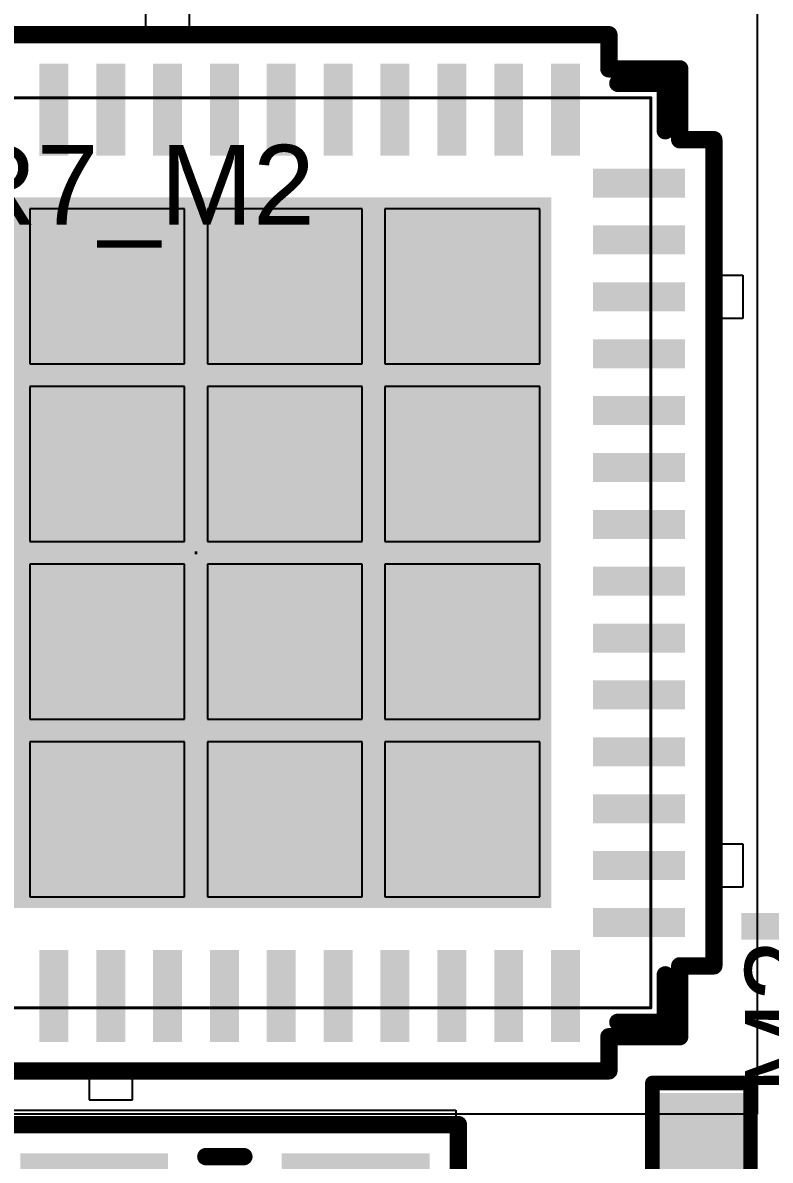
# Model space of a CAD drawing. Header units: inches. Extents: x -1.3 to 11.9, y -6.8 to 4.2.
# Drawn here: x 1.6 to 1.8588, y 0.8698 to 1.2635 of the extents above; entities that cross this region are included whole.
import ezdxf

# ---------------------------------------------------------------- set-up
doc = ezdxf.new("R2010")
doc.units = ezdxf.units.IN
doc.header["$MEASUREMENT"] = 0
for name, color, linetype in [('AB', 56, 'Continuous'), ('ASSY_DWG_INFO', 56, 'Continuous'), ('Bottom Overlay', 54, 'Continuous'), ('Mechanical 13', 56, 'Continuous'), ('POT_INFO', 56, 'Continuous'), ('TOP', 1, 'Continuous'), ('Top Overlay', 2, 'Continuous'), ('Top Paste', 8, 'Continuous'), ('Top Solder', 216, 'Continuous')]:
    doc.layers.add(name, color=color, linetype=linetype)
doc.styles.add('Arial', font='', dxfattribs={"height": 0.2})
doc.styles.get('Arial').set_extended_font_data('Arial')

# ---------------------------------------------------------------- blocks, each defined once
blk = doc.blocks.new('SMD4_ECX_32_3_2_2_5_ECS_50')
at = {"layer": 'TOP'}
for points in [[(-0.05709, 0.07087), (-0.01378, 0.07087), (-0.01378, 0.01969), (-0.05709, 0.01969)], [(0.05709, 0.01969), (0.01378, 0.01969), (0.01378, 0.07087), (0.05709, 0.07087)], [(-0.05709, -0.01969), (-0.01378, -0.01969), (-0.01378, -0.07087), (-0.05709, -0.07087)], [(0.05709, -0.07087), (0.01378, -0.07087), (0.01378, -0.01969), (0.05709, -0.01969)]]:
    blk.add_hatch(color=1, dxfattribs=at).paths.add_polyline_path(points)
at = {"layer": 'Top Solder'}
for points in [[(-0.05709, 0.07087), (-0.01378, 0.07087), (-0.01378, 0.01969), (-0.05709, 0.01969)], [(0.05709, 0.01969), (0.01378, 0.01969), (0.01378, 0.07087), (0.05709, 0.07087)], [(-0.05709, -0.01969), (-0.01378, -0.01969), (-0.01378, -0.07087), (-0.05709, -0.07087)], [(0.05709, -0.07087), (0.01378, -0.07087), (0.01378, -0.01969), (0.05709, -0.01969)]]:
    blk.add_hatch(color=216, dxfattribs=at).paths.add_polyline_path(points)
at = {"layer": 'AB'}
for p, q in [((-0.07209, -0.08), (-0.07209, 0.08)), ((-0.07209, 0.08), (0.07209, 0.08)), ((0.07209, 0.08), (0.07209, -0.08)), ((0.07209, -0.08), (-0.07209, -0.08))]:
    blk.add_line(p, q, dxfattribs=at)
at = {"layer": 'Mechanical 13'}
for points, format in [([(-0.051, 0.065, 0.001, 0.001, 0), (-0.051, -0.065, 0.001, 0.001, 0)], "xyseb"), ([(-0.051, 0.065, 0.001, 0.001, 0), (0.051, 0.065, 0.001, 0.001, 0)], "xyseb"), ([(0.012, 0.065, -1), (-0.012, 0.065)], "xyb"), ([(0.051, 0.065, 0.001, 0.001, 0), (0.051, -0.065, 0.001, 0.001, 0)], "xyseb"), ([(-0.051, -0.065, 0.001, 0.001, 0), (0.051, -0.065, 0.001, 0.001, 0)], "xyseb")]:
    blk.add_lwpolyline(points, format=format, dxfattribs=at)
for points, format in [([(-0.05125, 0.065, 0.0005, 0.0005, 1), (-0.05075, 0.065, 0.0005, 0.0005, 1)], "xyseb"), ([(-0.05125, 0.065, 0.0005, 0.0005, 1), (-0.05075, 0.065, 0.0005, 0.0005, 1)], "xyseb"), ([(-0.012, 0.065, 1), (-0.012, 0.065, 1)], "xyb"), ([(0.012, 0.065, 1), (0.012, 0.065, 1)], "xyb"), ([(0.05075, 0.065, 0.0005, 0.0005, 1), (0.05125, 0.065, 0.0005, 0.0005, 1)], "xyseb"), ([(0.05075, 0.065, 0.0005, 0.0005, 1), (0.05125, 0.065, 0.0005, 0.0005, 1)], "xyseb"), ([(-0.01078, 0.04528, 1), (-0.01678, 0.04528, 1)], "xyb"), ([(-0.01678, 0.04528, 1), (-0.01678, 0.04528, 1)], "xyb"), ([(-0.01078, 0.04528, 1), (-0.01078, 0.04528, 1)], "xyb"), ([(-0.05125, -0.065, 0.0005, 0.0005, 1), (-0.05075, -0.065, 0.0005, 0.0005, 1)], "xyseb"), ([(-0.05125, -0.065, 0.0005, 0.0005, 1), (-0.05075, -0.065, 0.0005, 0.0005, 1)], "xyseb"), ([(0.05075, -0.065, 0.0005, 0.0005, 1), (0.05125, -0.065, 0.0005, 0.0005, 1)], "xyseb"), ([(0.05075, -0.065, 0.0005, 0.0005, 1), (0.05125, -0.065, 0.0005, 0.0005, 1)], "xyseb")]:
    blk.add_lwpolyline(points, format=format, close=True, dxfattribs=at)
at = {"layer": 'POT_INFO'}
for p, q in [((-0.061, 0.08087), (-0.061, 0.09087)), ((-0.061, 0.09087), (0.061, 0.09087)), ((0.061, 0.09087), (0.061, 0.08087)), ((-0.06709, -0.08087), (-0.06709, 0.08087)), ((-0.06709, 0.08087), (-0.061, 0.08087)), ((0.061, 0.08087), (0.06709, 0.08087)), ((0.06709, 0.08087), (0.06709, -0.08087)), ((-0.061, -0.08087), (-0.06709, -0.08087)), ((-0.061, -0.08087), (-0.061, -0.08087)), ((0.061, -0.08087), (-0.061, -0.08087)), ((0.06709, -0.08087), (0.061, -0.08087)), ((0.061, -0.08087), (0.061, -0.08087))]:
    blk.add_line(p, q, dxfattribs=at)
for points in [[(-0.061, 0.09087, 0.006, 0.006, 0), (0.061, 0.09087, 0.006, 0.006, 0)], [(-0.061, 0.09087, 0.006, 0.006, 0), (-0.061, 0.08087, 0.006, 0.006, 0)], [(0.061, 0.09087, 0.006, 0.006, 0), (0.061, 0.08087, 0.006, 0.006, 0)], [(-0.06709, 0.08087, 0.006, 0.006, 0), (-0.061, 0.08087, 0.006, 0.006, 0)], [(-0.06709, 0.08087, 0.006, 0.006, 0), (-0.06709, -0.08087, 0.006, 0.006, 0)], [(0.061, 0.08087, 0.006, 0.006, 0), (0.06709, 0.08087, 0.006, 0.006, 0)], [(0.06709, 0.08087, 0.006, 0.006, 0), (0.06709, -0.08087, 0.006, 0.006, 0)], [(-0.06709, -0.08087, 0.006, 0.006, 0), (-0.061, -0.08087, 0.006, 0.006, 0)], [(-0.061, -0.08087, 0.006, 0.006, 0), (0.061, -0.08087, 0.006, 0.006, 0)], [(0.061, -0.08087, 0.006, 0.006, 0), (0.06709, -0.08087, 0.006, 0.006, 0)]]:
    blk.add_lwpolyline(points, format="xyseb", dxfattribs=at)
for points in [[(-0.0625, 0.09087, 0.003, 0.003, 1), (-0.0595, 0.09087, 0.003, 0.003, 1)], [(-0.0625, 0.09087, 0.003, 0.003, 1), (-0.0595, 0.09087, 0.003, 0.003, 1)], [(0.0595, 0.09087, 0.003, 0.003, 1), (0.0625, 0.09087, 0.003, 0.003, 1)], [(0.0595, 0.09087, 0.003, 0.003, 1), (0.0625, 0.09087, 0.003, 0.003, 1)], [(-0.06859, 0.08087, 0.003, 0.003, 1), (-0.06559, 0.08087, 0.003, 0.003, 1)], [(-0.06859, 0.08087, 0.003, 0.003, 1), (-0.06559, 0.08087, 0.003, 0.003, 1)], [(-0.0625, 0.08087, 0.003, 0.003, 1), (-0.0595, 0.08087, 0.003, 0.003, 1)], [(-0.0625, 0.08087, 0.003, 0.003, 1), (-0.0595, 0.08087, 0.003, 0.003, 1)], [(0.0595, 0.08087, 0.003, 0.003, 1), (0.0625, 0.08087, 0.003, 0.003, 1)], [(0.0595, 0.08087, 0.003, 0.003, 1), (0.0625, 0.08087, 0.003, 0.003, 1)], [(0.06559, 0.08087, 0.003, 0.003, 1), (0.06859, 0.08087, 0.003, 0.003, 1)], [(0.06559, 0.08087, 0.003, 0.003, 1), (0.06859, 0.08087, 0.003, 0.003, 1)], [(-0.06859, -0.08087, 0.003, 0.003, 1), (-0.06559, -0.08087, 0.003, 0.003, 1)], [(-0.06859, -0.08087, 0.003, 0.003, 1), (-0.06559, -0.08087, 0.003, 0.003, 1)], [(-0.0625, -0.08087, 0.003, 0.003, 1), (-0.0595, -0.08087, 0.003, 0.003, 1)], [(-0.0625, -0.08087, 0.003, 0.003, 1), (-0.0595, -0.08087, 0.003, 0.003, 1)], [(0.0595, -0.08087, 0.003, 0.003, 1), (0.0625, -0.08087, 0.003, 0.003, 1)], [(0.0595, -0.08087, 0.003, 0.003, 1), (0.0625, -0.08087, 0.003, 0.003, 1)], [(0.06559, -0.08087, 0.003, 0.003, 1), (0.06859, -0.08087, 0.003, 0.003, 1)], [(0.06559, -0.08087, 0.003, 0.003, 1), (0.06859, -0.08087, 0.003, 0.003, 1)]]:
    blk.add_lwpolyline(points, format="xyseb", close=True, dxfattribs=at)
at = {"layer": 'Top Overlay'}
for points in [[(-0.12302, 0.04528, 0.006, 0.006, 1), (-0.13302, 0.04528, 0.006, 0.006, 1)], [(-0.13452, 0.04528, 0.003, 0.003, 1), (-0.13152, 0.04528, 0.003, 0.003, 1)], [(-0.12452, 0.04528, 0.003, 0.003, 1), (-0.12152, 0.04528, 0.003, 0.003, 1)], [(-0.0575, 0.00659, 0.003, 0.003, 1), (-0.0545, 0.00659, 0.003, 0.003, 1)], [(0.0545, 0.00659, 0.003, 0.003, 1), (0.0575, 0.00659, 0.003, 0.003, 1)], [(-0.0575, -0.00659, 0.003, 0.003, 1), (-0.0545, -0.00659, 0.003, 0.003, 1)], [(0.0545, -0.00659, 0.003, 0.003, 1), (0.0575, -0.00659, 0.003, 0.003, 1)]]:
    blk.add_lwpolyline(points, format="xyseb", close=True, dxfattribs=at)
for points in [[(-0.056, 0.00659, 0.006, 0.006, 0), (-0.056, -0.00659, 0.006, 0.006, 0)], [(0.056, 0.00659, 0.006, 0.006, 0), (0.056, -0.00659, 0.006, 0.006, 0)]]:
    blk.add_lwpolyline(points, format="xyseb", dxfattribs=at)
at = {"layer": 'Top Paste'}
for p, q in [((-0.03543, 0.04921), (-0.03543, 0.04921)), ((-0.03543, 0.04921), (-0.03543, 0.04134)), ((-0.03543, 0.04134), (-0.03543, 0.04921)), ((0.03543, 0.04134), (0.03543, 0.04921)), ((0.03543, 0.04921), (0.03543, 0.04921)), ((0.03543, 0.04921), (0.03543, 0.04134)), ((-0.03543, 0.04134), (-0.03543, 0.04134)), ((0.03543, 0.04134), (0.03543, 0.04134)), ((-0.03543, -0.04134), (-0.03543, -0.04134)), ((-0.03543, -0.04134), (-0.03543, -0.04921)), ((-0.03543, -0.04921), (-0.03543, -0.04134)), ((0.03543, -0.04921), (0.03543, -0.04134)), ((0.03543, -0.04134), (0.03543, -0.04134)), ((0.03543, -0.04134), (0.03543, -0.04921)), ((-0.03543, -0.04921), (-0.03543, -0.04921)), ((0.03543, -0.04921), (0.03543, -0.04921))]:
    blk.add_line(p, q, dxfattribs=at)
blk = doc.blocks.new('CP_56_1_ADI_344')
at = {"layer": 'TOP'}
for points in [[(-0.0442, 0.1375), (-0.05423, 0.1375), (-0.05423, 0.16931), (-0.0442, 0.16931)], [(-0.02451, 0.1375), (-0.03454, 0.1375), (-0.03454, 0.16931), (-0.02451, 0.16931)], [(-0.00483, 0.1375), (-0.01486, 0.1375), (-0.01486, 0.16931), (-0.00483, 0.16931)], [(0.01486, 0.1375), (0.00483, 0.1375), (0.00483, 0.16931), (0.01486, 0.16931)], [(0.03454, 0.1375), (0.02451, 0.1375), (0.02451, 0.16931), (0.03454, 0.16931)], [(0.05423, 0.1375), (0.0442, 0.1375), (0.0442, 0.16931), (0.05423, 0.16931)], [(0.07391, 0.1375), (0.06388, 0.1375), (0.06388, 0.16931), (0.07391, 0.16931)], [(0.0936, 0.1375), (0.08357, 0.1375), (0.08357, 0.16931), (0.0936, 0.16931)], [(0.11328, 0.1375), (0.10325, 0.1375), (0.10325, 0.16931), (0.11328, 0.16931)], [(0.13297, 0.1375), (0.12294, 0.1375), (0.12294, 0.16931), (0.13297, 0.16931)], [(0.16931, 0.13297), (0.16931, 0.12294), (0.1375, 0.12294), (0.1375, 0.13297)], [(-0.123, 0.123), (0.123, 0.123), (0.123, -0.123), (-0.123, -0.123)], [(0.16931, 0.11328), (0.16931, 0.10325), (0.1375, 0.10325), (0.1375, 0.11328)], [(0.16931, 0.0936), (0.16931, 0.08357), (0.1375, 0.08357), (0.1375, 0.0936)], [(0.16931, 0.07391), (0.16931, 0.06388), (0.1375, 0.06388), (0.1375, 0.07391)], [(0.16931, 0.05423), (0.16931, 0.0442), (0.1375, 0.0442), (0.1375, 0.05423)], [(0.16931, 0.03454), (0.16931, 0.02451), (0.1375, 0.02451), (0.1375, 0.03454)], [(0.16931, 0.01486), (0.16931, 0.00483), (0.1375, 0.00483), (0.1375, 0.01486)], [(0.16931, -0.00483), (0.16931, -0.01486), (0.1375, -0.01486), (0.1375, -0.00483)], [(0.16931, -0.02451), (0.16931, -0.03454), (0.1375, -0.03454), (0.1375, -0.02451)], [(0.16931, -0.0442), (0.16931, -0.05423), (0.1375, -0.05423), (0.1375, -0.0442)], [(0.16931, -0.06388), (0.16931, -0.07391), (0.1375, -0.07391), (0.1375, -0.06388)], [(0.16931, -0.08357), (0.16931, -0.0936), (0.1375, -0.0936), (0.1375, -0.08357)], [(0.16931, -0.10325), (0.16931, -0.11328), (0.1375, -0.11328), (0.1375, -0.10325)], [(0.16931, -0.12294), (0.16931, -0.13297), (0.1375, -0.13297), (0.1375, -0.12294)], [(-0.0442, -0.16931), (-0.05423, -0.16931), (-0.05423, -0.1375), (-0.0442, -0.1375)], [(-0.02451, -0.16931), (-0.03454, -0.16931), (-0.03454, -0.1375), (-0.02451, -0.1375)], [(-0.00483, -0.16931), (-0.01486, -0.16931), (-0.01486, -0.1375), (-0.00483, -0.1375)], [(0.01486, -0.16931), (0.00483, -0.16931), (0.00483, -0.1375), (0.01486, -0.1375)], [(0.03454, -0.16931), (0.02451, -0.16931), (0.02451, -0.1375), (0.03454, -0.1375)], [(0.05423, -0.16931), (0.0442, -0.16931), (0.0442, -0.1375), (0.05423, -0.1375)], [(0.07391, -0.16931), (0.06388, -0.16931), (0.06388, -0.1375), (0.07391, -0.1375)], [(0.0936, -0.16931), (0.08357, -0.16931), (0.08357, -0.1375), (0.0936, -0.1375)], [(0.11328, -0.16931), (0.10325, -0.16931), (0.10325, -0.1375), (0.11328, -0.1375)], [(0.13297, -0.16931), (0.12294, -0.16931), (0.12294, -0.1375), (0.13297, -0.1375)]]:
    blk.add_hatch(color=1, dxfattribs=at).paths.add_polyline_path(points)
at = {"layer": 'Top Paste'}
for points in [[(-0.0442, 0.1375), (-0.05423, 0.1375), (-0.05423, 0.16931), (-0.0442, 0.16931)], [(-0.02451, 0.1375), (-0.03454, 0.1375), (-0.03454, 0.16931), (-0.02451, 0.16931)], [(-0.00483, 0.1375), (-0.01486, 0.1375), (-0.01486, 0.16931), (-0.00483, 0.16931)], [(0.01486, 0.1375), (0.00483, 0.1375), (0.00483, 0.16931), (0.01486, 0.16931)], [(0.03454, 0.1375), (0.02451, 0.1375), (0.02451, 0.16931), (0.03454, 0.16931)], [(0.05423, 0.1375), (0.0442, 0.1375), (0.0442, 0.16931), (0.05423, 0.16931)], [(0.07391, 0.1375), (0.06388, 0.1375), (0.06388, 0.16931), (0.07391, 0.16931)], [(0.0936, 0.1375), (0.08357, 0.1375), (0.08357, 0.16931), (0.0936, 0.16931)], [(0.11328, 0.1375), (0.10325, 0.1375), (0.10325, 0.16931), (0.11328, 0.16931)], [(0.13297, 0.1375), (0.12294, 0.1375), (0.12294, 0.16931), (0.13297, 0.16931)], [(0.16931, 0.13297), (0.16931, 0.12294), (0.1375, 0.12294), (0.1375, 0.13297)], [(0.16931, 0.11328), (0.16931, 0.10325), (0.1375, 0.10325), (0.1375, 0.11328)], [(0.16931, 0.0936), (0.16931, 0.08357), (0.1375, 0.08357), (0.1375, 0.0936)], [(0.16931, 0.07391), (0.16931, 0.06388), (0.1375, 0.06388), (0.1375, 0.07391)], [(0.16931, 0.05423), (0.16931, 0.0442), (0.1375, 0.0442), (0.1375, 0.05423)], [(0.16931, 0.03454), (0.16931, 0.02451), (0.1375, 0.02451), (0.1375, 0.03454)], [(0.16931, 0.01486), (0.16931, 0.00483), (0.1375, 0.00483), (0.1375, 0.01486)], [(-0.0005, 0.0005), (0.0005, 0.0005), (0.0005, -0.0005), (-0.0005, -0.0005)], [(0.16931, -0.00483), (0.16931, -0.01486), (0.1375, -0.01486), (0.1375, -0.00483)], [(0.16931, -0.02451), (0.16931, -0.03454), (0.1375, -0.03454), (0.1375, -0.02451)], [(0.16931, -0.0442), (0.16931, -0.05423), (0.1375, -0.05423), (0.1375, -0.0442)], [(0.16931, -0.06388), (0.16931, -0.07391), (0.1375, -0.07391), (0.1375, -0.06388)], [(0.16931, -0.08357), (0.16931, -0.0936), (0.1375, -0.0936), (0.1375, -0.08357)], [(0.16931, -0.10325), (0.16931, -0.11328), (0.1375, -0.11328), (0.1375, -0.10325)], [(0.16931, -0.12294), (0.16931, -0.13297), (0.1375, -0.13297), (0.1375, -0.12294)], [(-0.0442, -0.16931), (-0.05423, -0.16931), (-0.05423, -0.1375), (-0.0442, -0.1375)], [(-0.02451, -0.16931), (-0.03454, -0.16931), (-0.03454, -0.1375), (-0.02451, -0.1375)], [(-0.00483, -0.16931), (-0.01486, -0.16931), (-0.01486, -0.1375), (-0.00483, -0.1375)], [(0.01486, -0.16931), (0.00483, -0.16931), (0.00483, -0.1375), (0.01486, -0.1375)], [(0.03454, -0.16931), (0.02451, -0.16931), (0.02451, -0.1375), (0.03454, -0.1375)], [(0.05423, -0.16931), (0.0442, -0.16931), (0.0442, -0.1375), (0.05423, -0.1375)], [(0.07391, -0.16931), (0.06388, -0.16931), (0.06388, -0.1375), (0.07391, -0.1375)], [(0.0936, -0.16931), (0.08357, -0.16931), (0.08357, -0.1375), (0.0936, -0.1375)], [(0.11328, -0.16931), (0.10325, -0.16931), (0.10325, -0.1375), (0.11328, -0.1375)], [(0.13297, -0.16931), (0.12294, -0.16931), (0.12294, -0.1375), (0.13297, -0.1375)]]:
    blk.add_hatch(color=8, dxfattribs=at).paths.add_polyline_path(points)
at = {"layer": 'Top Solder'}
for points in [[(-0.0442, 0.1375), (-0.05423, 0.1375), (-0.05423, 0.16931), (-0.0442, 0.16931)], [(-0.02451, 0.1375), (-0.03454, 0.1375), (-0.03454, 0.16931), (-0.02451, 0.16931)], [(-0.00483, 0.1375), (-0.01486, 0.1375), (-0.01486, 0.16931), (-0.00483, 0.16931)], [(0.01486, 0.1375), (0.00483, 0.1375), (0.00483, 0.16931), (0.01486, 0.16931)], [(0.03454, 0.1375), (0.02451, 0.1375), (0.02451, 0.16931), (0.03454, 0.16931)], [(0.05423, 0.1375), (0.0442, 0.1375), (0.0442, 0.16931), (0.05423, 0.16931)], [(0.07391, 0.1375), (0.06388, 0.1375), (0.06388, 0.16931), (0.07391, 0.16931)], [(0.0936, 0.1375), (0.08357, 0.1375), (0.08357, 0.16931), (0.0936, 0.16931)], [(0.11328, 0.1375), (0.10325, 0.1375), (0.10325, 0.16931), (0.11328, 0.16931)], [(0.13297, 0.1375), (0.12294, 0.1375), (0.12294, 0.16931), (0.13297, 0.16931)], [(0.16931, 0.13297), (0.16931, 0.12294), (0.1375, 0.12294), (0.1375, 0.13297)], [(-0.123, 0.123), (0.123, 0.123), (0.123, -0.123), (-0.123, -0.123)], [(0.16931, 0.11328), (0.16931, 0.10325), (0.1375, 0.10325), (0.1375, 0.11328)], [(0.16931, 0.0936), (0.16931, 0.08357), (0.1375, 0.08357), (0.1375, 0.0936)], [(0.16931, 0.07391), (0.16931, 0.06388), (0.1375, 0.06388), (0.1375, 0.07391)], [(0.16931, 0.05423), (0.16931, 0.0442), (0.1375, 0.0442), (0.1375, 0.05423)], [(0.16931, 0.03454), (0.16931, 0.02451), (0.1375, 0.02451), (0.1375, 0.03454)], [(0.16931, 0.01486), (0.16931, 0.00483), (0.1375, 0.00483), (0.1375, 0.01486)], [(0.16931, -0.00483), (0.16931, -0.01486), (0.1375, -0.01486), (0.1375, -0.00483)], [(0.16931, -0.02451), (0.16931, -0.03454), (0.1375, -0.03454), (0.1375, -0.02451)], [(0.16931, -0.0442), (0.16931, -0.05423), (0.1375, -0.05423), (0.1375, -0.0442)], [(0.16931, -0.06388), (0.16931, -0.07391), (0.1375, -0.07391), (0.1375, -0.06388)], [(0.16931, -0.08357), (0.16931, -0.0936), (0.1375, -0.0936), (0.1375, -0.08357)], [(0.16931, -0.10325), (0.16931, -0.11328), (0.1375, -0.11328), (0.1375, -0.10325)], [(0.16931, -0.12294), (0.16931, -0.13297), (0.1375, -0.13297), (0.1375, -0.12294)], [(-0.0442, -0.16931), (-0.05423, -0.16931), (-0.05423, -0.1375), (-0.0442, -0.1375)], [(-0.02451, -0.16931), (-0.03454, -0.16931), (-0.03454, -0.1375), (-0.02451, -0.1375)], [(-0.00483, -0.16931), (-0.01486, -0.16931), (-0.01486, -0.1375), (-0.00483, -0.1375)], [(0.01486, -0.16931), (0.00483, -0.16931), (0.00483, -0.1375), (0.01486, -0.1375)], [(0.03454, -0.16931), (0.02451, -0.16931), (0.02451, -0.1375), (0.03454, -0.1375)], [(0.05423, -0.16931), (0.0442, -0.16931), (0.0442, -0.1375), (0.05423, -0.1375)], [(0.07391, -0.16931), (0.06388, -0.16931), (0.06388, -0.1375), (0.07391, -0.1375)], [(0.0936, -0.16931), (0.08357, -0.16931), (0.08357, -0.1375), (0.0936, -0.1375)], [(0.11328, -0.16931), (0.10325, -0.16931), (0.10325, -0.1375), (0.11328, -0.1375)], [(0.13297, -0.16931), (0.12294, -0.16931), (0.12294, -0.1375), (0.13297, -0.1375)]]:
    blk.add_hatch(color=216, dxfattribs=at).paths.add_polyline_path(points)
at = {"layer": 'AB'}
for p, q in [((0.19431, 0.19431), (0.19431, -0.19431)), ((0.19431, -0.19431), (-0.19431, -0.19431))]:
    blk.add_line(p, q, dxfattribs=at)
at = {"layer": 'Mechanical 13'}
for points in [[(-0.1575, 0.1575, 0.001, 0.001, 0), (0.1575, 0.1575, 0.001, 0.001, 0)], [(-0.05521, 0.1575, 0.001, 0.001, 0), (-0.04321, 0.1575, 0.001, 0.001, 0)], [(-0.05521, 0.1575, 0.001, 0.001, 0), (-0.04321, 0.1575, 0.001, 0.001, 0)], [(-0.03553, 0.1575, 0.001, 0.001, 0), (-0.02353, 0.1575, 0.001, 0.001, 0)], [(-0.03553, 0.1575, 0.001, 0.001, 0), (-0.02353, 0.1575, 0.001, 0.001, 0)], [(-0.01584, 0.1575, 0.001, 0.001, 0), (-0.00384, 0.1575, 0.001, 0.001, 0)], [(-0.01584, 0.1575, 0.001, 0.001, 0), (-0.00384, 0.1575, 0.001, 0.001, 0)], [(0.00384, 0.1575, 0.001, 0.001, 0), (0.01584, 0.1575, 0.001, 0.001, 0)], [(0.00384, 0.1575, 0.001, 0.001, 0), (0.01584, 0.1575, 0.001, 0.001, 0)], [(0.02353, 0.1575, 0.001, 0.001, 0), (0.03553, 0.1575, 0.001, 0.001, 0)], [(0.02353, 0.1575, 0.001, 0.001, 0), (0.03553, 0.1575, 0.001, 0.001, 0)], [(0.04321, 0.1575, 0.001, 0.001, 0), (0.05521, 0.1575, 0.001, 0.001, 0)], [(0.04321, 0.1575, 0.001, 0.001, 0), (0.05521, 0.1575, 0.001, 0.001, 0)], [(0.0629, 0.1575, 0.001, 0.001, 0), (0.0749, 0.1575, 0.001, 0.001, 0)], [(0.0629, 0.1575, 0.001, 0.001, 0), (0.0749, 0.1575, 0.001, 0.001, 0)], [(0.08258, 0.1575, 0.001, 0.001, 0), (0.09458, 0.1575, 0.001, 0.001, 0)], [(0.08258, 0.1575, 0.001, 0.001, 0), (0.09458, 0.1575, 0.001, 0.001, 0)], [(0.10227, 0.1575, 0.001, 0.001, 0), (0.11427, 0.1575, 0.001, 0.001, 0)], [(0.10227, 0.1575, 0.001, 0.001, 0), (0.11427, 0.1575, 0.001, 0.001, 0)], [(0.12195, 0.1575, 0.001, 0.001, 0), (0.13395, 0.1575, 0.001, 0.001, 0)], [(0.12195, 0.1575, 0.001, 0.001, 0), (0.13395, 0.1575, 0.001, 0.001, 0)], [(0.1575, -0.1575, 0.001, 0.001, 0), (0.1575, 0.1575, 0.001, 0.001, 0)], [(0.1575, 0.12195, 0.001, 0.001, 0), (0.1575, 0.13395, 0.001, 0.001, 0)], [(0.1575, 0.12195, 0.001, 0.001, 0), (0.1575, 0.13395, 0.001, 0.001, 0)], [(0.1575, 0.10227, 0.001, 0.001, 0), (0.1575, 0.11427, 0.001, 0.001, 0)], [(0.1575, 0.10227, 0.001, 0.001, 0), (0.1575, 0.11427, 0.001, 0.001, 0)], [(0.1575, 0.08258, 0.001, 0.001, 0), (0.1575, 0.09458, 0.001, 0.001, 0)], [(0.1575, 0.08258, 0.001, 0.001, 0), (0.1575, 0.09458, 0.001, 0.001, 0)], [(0.1575, 0.0629, 0.001, 0.001, 0), (0.1575, 0.0749, 0.001, 0.001, 0)], [(0.1575, 0.0629, 0.001, 0.001, 0), (0.1575, 0.0749, 0.001, 0.001, 0)], [(0.1575, 0.04321, 0.001, 0.001, 0), (0.1575, 0.05521, 0.001, 0.001, 0)], [(0.1575, 0.04321, 0.001, 0.001, 0), (0.1575, 0.05521, 0.001, 0.001, 0)], [(0.1575, 0.02353, 0.001, 0.001, 0), (0.1575, 0.03553, 0.001, 0.001, 0)], [(0.1575, 0.02353, 0.001, 0.001, 0), (0.1575, 0.03553, 0.001, 0.001, 0)], [(0.1575, 0.00384, 0.001, 0.001, 0), (0.1575, 0.01584, 0.001, 0.001, 0)], [(0.1575, 0.00384, 0.001, 0.001, 0), (0.1575, 0.01584, 0.001, 0.001, 0)], [(0.1575, -0.01584, 0.001, 0.001, 0), (0.1575, -0.00384, 0.001, 0.001, 0)], [(0.1575, -0.01584, 0.001, 0.001, 0), (0.1575, -0.00384, 0.001, 0.001, 0)], [(0.1575, -0.03553, 0.001, 0.001, 0), (0.1575, -0.02353, 0.001, 0.001, 0)], [(0.1575, -0.03553, 0.001, 0.001, 0), (0.1575, -0.02353, 0.001, 0.001, 0)], [(0.1575, -0.05521, 0.001, 0.001, 0), (0.1575, -0.04321, 0.001, 0.001, 0)], [(0.1575, -0.05521, 0.001, 0.001, 0), (0.1575, -0.04321, 0.001, 0.001, 0)], [(0.1575, -0.0749, 0.001, 0.001, 0), (0.1575, -0.0629, 0.001, 0.001, 0)], [(0.1575, -0.0749, 0.001, 0.001, 0), (0.1575, -0.0629, 0.001, 0.001, 0)], [(0.1575, -0.09458, 0.001, 0.001, 0), (0.1575, -0.08258, 0.001, 0.001, 0)], [(0.1575, -0.09458, 0.001, 0.001, 0), (0.1575, -0.08258, 0.001, 0.001, 0)], [(0.1575, -0.11427, 0.001, 0.001, 0), (0.1575, -0.10227, 0.001, 0.001, 0)], [(0.1575, -0.11427, 0.001, 0.001, 0), (0.1575, -0.10227, 0.001, 0.001, 0)], [(0.1575, -0.13395, 0.001, 0.001, 0), (0.1575, -0.12195, 0.001, 0.001, 0)], [(0.1575, -0.13395, 0.001, 0.001, 0), (0.1575, -0.12195, 0.001, 0.001, 0)], [(-0.1575, -0.1575, 0.001, 0.001, 0), (0.1575, -0.1575, 0.001, 0.001, 0)], [(-0.05521, -0.1575, 0.001, 0.001, 0), (-0.04321, -0.1575, 0.001, 0.001, 0)], [(-0.05521, -0.1575, 0.001, 0.001, 0), (-0.04321, -0.1575, 0.001, 0.001, 0)], [(-0.03553, -0.1575, 0.001, 0.001, 0), (-0.02353, -0.1575, 0.001, 0.001, 0)], [(-0.03553, -0.1575, 0.001, 0.001, 0), (-0.02353, -0.1575, 0.001, 0.001, 0)], [(-0.01584, -0.1575, 0.001, 0.001, 0), (-0.00384, -0.1575, 0.001, 0.001, 0)], [(-0.01584, -0.1575, 0.001, 0.001, 0), (-0.00384, -0.1575, 0.001, 0.001, 0)], [(0.00384, -0.1575, 0.001, 0.001, 0), (0.01584, -0.1575, 0.001, 0.001, 0)], [(0.00384, -0.1575, 0.001, 0.001, 0), (0.01584, -0.1575, 0.001, 0.001, 0)], [(0.02353, -0.1575, 0.001, 0.001, 0), (0.03553, -0.1575, 0.001, 0.001, 0)], [(0.02353, -0.1575, 0.001, 0.001, 0), (0.03553, -0.1575, 0.001, 0.001, 0)], [(0.04321, -0.1575, 0.001, 0.001, 0), (0.05521, -0.1575, 0.001, 0.001, 0)], [(0.04321, -0.1575, 0.001, 0.001, 0), (0.05521, -0.1575, 0.001, 0.001, 0)], [(0.0629, -0.1575, 0.001, 0.001, 0), (0.0749, -0.1575, 0.001, 0.001, 0)], [(0.0629, -0.1575, 0.001, 0.001, 0), (0.0749, -0.1575, 0.001, 0.001, 0)], [(0.08258, -0.1575, 0.001, 0.001, 0), (0.09458, -0.1575, 0.001, 0.001, 0)], [(0.08258, -0.1575, 0.001, 0.001, 0), (0.09458, -0.1575, 0.001, 0.001, 0)], [(0.10227, -0.1575, 0.001, 0.001, 0), (0.11427, -0.1575, 0.001, 0.001, 0)], [(0.10227, -0.1575, 0.001, 0.001, 0), (0.11427, -0.1575, 0.001, 0.001, 0)], [(0.12195, -0.1575, 0.001, 0.001, 0), (0.13395, -0.1575, 0.001, 0.001, 0)], [(0.12195, -0.1575, 0.001, 0.001, 0), (0.13395, -0.1575, 0.001, 0.001, 0)]]:
    blk.add_lwpolyline(points, format="xyseb", dxfattribs=at)
for points in [[(-0.05546, 0.1575, 0.0005, 0.0005, 1), (-0.05496, 0.1575, 0.0005, 0.0005, 1)], [(-0.05546, 0.1575, 0.0005, 0.0005, 1), (-0.05496, 0.1575, 0.0005, 0.0005, 1)], [(-0.04346, 0.1575, 0.0005, 0.0005, 1), (-0.04296, 0.1575, 0.0005, 0.0005, 1)], [(-0.04346, 0.1575, 0.0005, 0.0005, 1), (-0.04296, 0.1575, 0.0005, 0.0005, 1)], [(-0.03578, 0.1575, 0.0005, 0.0005, 1), (-0.03528, 0.1575, 0.0005, 0.0005, 1)], [(-0.03578, 0.1575, 0.0005, 0.0005, 1), (-0.03528, 0.1575, 0.0005, 0.0005, 1)], [(-0.02378, 0.1575, 0.0005, 0.0005, 1), (-0.02328, 0.1575, 0.0005, 0.0005, 1)], [(-0.02378, 0.1575, 0.0005, 0.0005, 1), (-0.02328, 0.1575, 0.0005, 0.0005, 1)], [(-0.01609, 0.1575, 0.0005, 0.0005, 1), (-0.01559, 0.1575, 0.0005, 0.0005, 1)], [(-0.01609, 0.1575, 0.0005, 0.0005, 1), (-0.01559, 0.1575, 0.0005, 0.0005, 1)], [(-0.00409, 0.1575, 0.0005, 0.0005, 1), (-0.00359, 0.1575, 0.0005, 0.0005, 1)], [(-0.00409, 0.1575, 0.0005, 0.0005, 1), (-0.00359, 0.1575, 0.0005, 0.0005, 1)], [(0.00359, 0.1575, 0.0005, 0.0005, 1), (0.00409, 0.1575, 0.0005, 0.0005, 1)], [(0.00359, 0.1575, 0.0005, 0.0005, 1), (0.00409, 0.1575, 0.0005, 0.0005, 1)], [(0.01559, 0.1575, 0.0005, 0.0005, 1), (0.01609, 0.1575, 0.0005, 0.0005, 1)], [(0.01559, 0.1575, 0.0005, 0.0005, 1), (0.01609, 0.1575, 0.0005, 0.0005, 1)], [(0.02328, 0.1575, 0.0005, 0.0005, 1), (0.02378, 0.1575, 0.0005, 0.0005, 1)], [(0.02328, 0.1575, 0.0005, 0.0005, 1), (0.02378, 0.1575, 0.0005, 0.0005, 1)], [(0.03528, 0.1575, 0.0005, 0.0005, 1), (0.03578, 0.1575, 0.0005, 0.0005, 1)], [(0.03528, 0.1575, 0.0005, 0.0005, 1), (0.03578, 0.1575, 0.0005, 0.0005, 1)], [(0.04296, 0.1575, 0.0005, 0.0005, 1), (0.04346, 0.1575, 0.0005, 0.0005, 1)], [(0.04296, 0.1575, 0.0005, 0.0005, 1), (0.04346, 0.1575, 0.0005, 0.0005, 1)], [(0.05496, 0.1575, 0.0005, 0.0005, 1), (0.05546, 0.1575, 0.0005, 0.0005, 1)], [(0.05496, 0.1575, 0.0005, 0.0005, 1), (0.05546, 0.1575, 0.0005, 0.0005, 1)], [(0.06265, 0.1575, 0.0005, 0.0005, 1), (0.06315, 0.1575, 0.0005, 0.0005, 1)], [(0.06265, 0.1575, 0.0005, 0.0005, 1), (0.06315, 0.1575, 0.0005, 0.0005, 1)], [(0.07465, 0.1575, 0.0005, 0.0005, 1), (0.07515, 0.1575, 0.0005, 0.0005, 1)], [(0.07465, 0.1575, 0.0005, 0.0005, 1), (0.07515, 0.1575, 0.0005, 0.0005, 1)], [(0.08233, 0.1575, 0.0005, 0.0005, 1), (0.08283, 0.1575, 0.0005, 0.0005, 1)], [(0.08233, 0.1575, 0.0005, 0.0005, 1), (0.08283, 0.1575, 0.0005, 0.0005, 1)], [(0.09433, 0.1575, 0.0005, 0.0005, 1), (0.09483, 0.1575, 0.0005, 0.0005, 1)], [(0.09433, 0.1575, 0.0005, 0.0005, 1), (0.09483, 0.1575, 0.0005, 0.0005, 1)], [(0.10202, 0.1575, 0.0005, 0.0005, 1), (0.10252, 0.1575, 0.0005, 0.0005, 1)], [(0.10202, 0.1575, 0.0005, 0.0005, 1), (0.10252, 0.1575, 0.0005, 0.0005, 1)], [(0.11402, 0.1575, 0.0005, 0.0005, 1), (0.11452, 0.1575, 0.0005, 0.0005, 1)], [(0.11402, 0.1575, 0.0005, 0.0005, 1), (0.11452, 0.1575, 0.0005, 0.0005, 1)], [(0.1217, 0.1575, 0.0005, 0.0005, 1), (0.1222, 0.1575, 0.0005, 0.0005, 1)], [(0.1217, 0.1575, 0.0005, 0.0005, 1), (0.1222, 0.1575, 0.0005, 0.0005, 1)], [(0.1337, 0.1575, 0.0005, 0.0005, 1), (0.1342, 0.1575, 0.0005, 0.0005, 1)], [(0.1337, 0.1575, 0.0005, 0.0005, 1), (0.1342, 0.1575, 0.0005, 0.0005, 1)], [(0.15725, 0.1575, 0.0005, 0.0005, 1), (0.15775, 0.1575, 0.0005, 0.0005, 1)], [(0.15725, 0.1575, 0.0005, 0.0005, 1), (0.15775, 0.1575, 0.0005, 0.0005, 1)], [(0.15725, 0.13395, 0.0005, 0.0005, 1), (0.15775, 0.13395, 0.0005, 0.0005, 1)], [(0.15725, 0.13395, 0.0005, 0.0005, 1), (0.15775, 0.13395, 0.0005, 0.0005, 1)], [(0.15725, 0.12195, 0.0005, 0.0005, 1), (0.15775, 0.12195, 0.0005, 0.0005, 1)], [(0.15725, 0.12195, 0.0005, 0.0005, 1), (0.15775, 0.12195, 0.0005, 0.0005, 1)], [(0.15725, 0.11427, 0.0005, 0.0005, 1), (0.15775, 0.11427, 0.0005, 0.0005, 1)], [(0.15725, 0.11427, 0.0005, 0.0005, 1), (0.15775, 0.11427, 0.0005, 0.0005, 1)], [(0.15725, 0.10227, 0.0005, 0.0005, 1), (0.15775, 0.10227, 0.0005, 0.0005, 1)], [(0.15725, 0.10227, 0.0005, 0.0005, 1), (0.15775, 0.10227, 0.0005, 0.0005, 1)], [(0.15725, 0.09458, 0.0005, 0.0005, 1), (0.15775, 0.09458, 0.0005, 0.0005, 1)], [(0.15725, 0.09458, 0.0005, 0.0005, 1), (0.15775, 0.09458, 0.0005, 0.0005, 1)], [(0.15725, 0.08258, 0.0005, 0.0005, 1), (0.15775, 0.08258, 0.0005, 0.0005, 1)], [(0.15725, 0.08258, 0.0005, 0.0005, 1), (0.15775, 0.08258, 0.0005, 0.0005, 1)], [(0.15725, 0.0749, 0.0005, 0.0005, 1), (0.15775, 0.0749, 0.0005, 0.0005, 1)], [(0.15725, 0.0749, 0.0005, 0.0005, 1), (0.15775, 0.0749, 0.0005, 0.0005, 1)], [(0.15725, 0.0629, 0.0005, 0.0005, 1), (0.15775, 0.0629, 0.0005, 0.0005, 1)], [(0.15725, 0.0629, 0.0005, 0.0005, 1), (0.15775, 0.0629, 0.0005, 0.0005, 1)], [(0.15725, 0.05521, 0.0005, 0.0005, 1), (0.15775, 0.05521, 0.0005, 0.0005, 1)], [(0.15725, 0.05521, 0.0005, 0.0005, 1), (0.15775, 0.05521, 0.0005, 0.0005, 1)], [(0.15725, 0.04321, 0.0005, 0.0005, 1), (0.15775, 0.04321, 0.0005, 0.0005, 1)], [(0.15725, 0.04321, 0.0005, 0.0005, 1), (0.15775, 0.04321, 0.0005, 0.0005, 1)], [(0.15725, 0.03553, 0.0005, 0.0005, 1), (0.15775, 0.03553, 0.0005, 0.0005, 1)], [(0.15725, 0.03553, 0.0005, 0.0005, 1), (0.15775, 0.03553, 0.0005, 0.0005, 1)], [(0.15725, 0.02353, 0.0005, 0.0005, 1), (0.15775, 0.02353, 0.0005, 0.0005, 1)], [(0.15725, 0.02353, 0.0005, 0.0005, 1), (0.15775, 0.02353, 0.0005, 0.0005, 1)], [(0.15725, 0.01584, 0.0005, 0.0005, 1), (0.15775, 0.01584, 0.0005, 0.0005, 1)], [(0.15725, 0.01584, 0.0005, 0.0005, 1), (0.15775, 0.01584, 0.0005, 0.0005, 1)], [(0.15725, 0.00384, 0.0005, 0.0005, 1), (0.15775, 0.00384, 0.0005, 0.0005, 1)], [(0.15725, 0.00384, 0.0005, 0.0005, 1), (0.15775, 0.00384, 0.0005, 0.0005, 1)], [(0.15725, -0.00384, 0.0005, 0.0005, 1), (0.15775, -0.00384, 0.0005, 0.0005, 1)], [(0.15725, -0.00384, 0.0005, 0.0005, 1), (0.15775, -0.00384, 0.0005, 0.0005, 1)], [(0.15725, -0.01584, 0.0005, 0.0005, 1), (0.15775, -0.01584, 0.0005, 0.0005, 1)], [(0.15725, -0.01584, 0.0005, 0.0005, 1), (0.15775, -0.01584, 0.0005, 0.0005, 1)], [(0.15725, -0.02353, 0.0005, 0.0005, 1), (0.15775, -0.02353, 0.0005, 0.0005, 1)], [(0.15725, -0.02353, 0.0005, 0.0005, 1), (0.15775, -0.02353, 0.0005, 0.0005, 1)], [(0.15725, -0.03553, 0.0005, 0.0005, 1), (0.15775, -0.03553, 0.0005, 0.0005, 1)], [(0.15725, -0.03553, 0.0005, 0.0005, 1), (0.15775, -0.03553, 0.0005, 0.0005, 1)], [(0.15725, -0.04321, 0.0005, 0.0005, 1), (0.15775, -0.04321, 0.0005, 0.0005, 1)], [(0.15725, -0.04321, 0.0005, 0.0005, 1), (0.15775, -0.04321, 0.0005, 0.0005, 1)], [(0.15725, -0.05521, 0.0005, 0.0005, 1), (0.15775, -0.05521, 0.0005, 0.0005, 1)], [(0.15725, -0.05521, 0.0005, 0.0005, 1), (0.15775, -0.05521, 0.0005, 0.0005, 1)], [(0.15725, -0.0629, 0.0005, 0.0005, 1), (0.15775, -0.0629, 0.0005, 0.0005, 1)], [(0.15725, -0.0629, 0.0005, 0.0005, 1), (0.15775, -0.0629, 0.0005, 0.0005, 1)], [(0.15725, -0.0749, 0.0005, 0.0005, 1), (0.15775, -0.0749, 0.0005, 0.0005, 1)], [(0.15725, -0.0749, 0.0005, 0.0005, 1), (0.15775, -0.0749, 0.0005, 0.0005, 1)], [(0.15725, -0.08258, 0.0005, 0.0005, 1), (0.15775, -0.08258, 0.0005, 0.0005, 1)], [(0.15725, -0.08258, 0.0005, 0.0005, 1), (0.15775, -0.08258, 0.0005, 0.0005, 1)], [(0.15725, -0.09458, 0.0005, 0.0005, 1), (0.15775, -0.09458, 0.0005, 0.0005, 1)], [(0.15725, -0.09458, 0.0005, 0.0005, 1), (0.15775, -0.09458, 0.0005, 0.0005, 1)], [(0.15725, -0.10227, 0.0005, 0.0005, 1), (0.15775, -0.10227, 0.0005, 0.0005, 1)], [(0.15725, -0.10227, 0.0005, 0.0005, 1), (0.15775, -0.10227, 0.0005, 0.0005, 1)], [(0.15725, -0.11427, 0.0005, 0.0005, 1), (0.15775, -0.11427, 0.0005, 0.0005, 1)], [(0.15725, -0.11427, 0.0005, 0.0005, 1), (0.15775, -0.11427, 0.0005, 0.0005, 1)], [(0.15725, -0.12195, 0.0005, 0.0005, 1), (0.15775, -0.12195, 0.0005, 0.0005, 1)], [(0.15725, -0.12195, 0.0005, 0.0005, 1), (0.15775, -0.12195, 0.0005, 0.0005, 1)], [(0.15725, -0.13395, 0.0005, 0.0005, 1), (0.15775, -0.13395, 0.0005, 0.0005, 1)], [(0.15725, -0.13395, 0.0005, 0.0005, 1), (0.15775, -0.13395, 0.0005, 0.0005, 1)], [(-0.05546, -0.1575, 0.0005, 0.0005, 1), (-0.05496, -0.1575, 0.0005, 0.0005, 1)], [(-0.05546, -0.1575, 0.0005, 0.0005, 1), (-0.05496, -0.1575, 0.0005, 0.0005, 1)], [(-0.04346, -0.1575, 0.0005, 0.0005, 1), (-0.04296, -0.1575, 0.0005, 0.0005, 1)], [(-0.04346, -0.1575, 0.0005, 0.0005, 1), (-0.04296, -0.1575, 0.0005, 0.0005, 1)], [(-0.03578, -0.1575, 0.0005, 0.0005, 1), (-0.03528, -0.1575, 0.0005, 0.0005, 1)], [(-0.03578, -0.1575, 0.0005, 0.0005, 1), (-0.03528, -0.1575, 0.0005, 0.0005, 1)], [(-0.02378, -0.1575, 0.0005, 0.0005, 1), (-0.02328, -0.1575, 0.0005, 0.0005, 1)], [(-0.02378, -0.1575, 0.0005, 0.0005, 1), (-0.02328, -0.1575, 0.0005, 0.0005, 1)], [(-0.01609, -0.1575, 0.0005, 0.0005, 1), (-0.01559, -0.1575, 0.0005, 0.0005, 1)], [(-0.01609, -0.1575, 0.0005, 0.0005, 1), (-0.01559, -0.1575, 0.0005, 0.0005, 1)], [(-0.00409, -0.1575, 0.0005, 0.0005, 1), (-0.00359, -0.1575, 0.0005, 0.0005, 1)], [(-0.00409, -0.1575, 0.0005, 0.0005, 1), (-0.00359, -0.1575, 0.0005, 0.0005, 1)], [(0.00359, -0.1575, 0.0005, 0.0005, 1), (0.00409, -0.1575, 0.0005, 0.0005, 1)], [(0.00359, -0.1575, 0.0005, 0.0005, 1), (0.00409, -0.1575, 0.0005, 0.0005, 1)], [(0.01559, -0.1575, 0.0005, 0.0005, 1), (0.01609, -0.1575, 0.0005, 0.0005, 1)], [(0.01559, -0.1575, 0.0005, 0.0005, 1), (0.01609, -0.1575, 0.0005, 0.0005, 1)], [(0.02328, -0.1575, 0.0005, 0.0005, 1), (0.02378, -0.1575, 0.0005, 0.0005, 1)], [(0.02328, -0.1575, 0.0005, 0.0005, 1), (0.02378, -0.1575, 0.0005, 0.0005, 1)], [(0.03528, -0.1575, 0.0005, 0.0005, 1), (0.03578, -0.1575, 0.0005, 0.0005, 1)], [(0.03528, -0.1575, 0.0005, 0.0005, 1), (0.03578, -0.1575, 0.0005, 0.0005, 1)], [(0.04296, -0.1575, 0.0005, 0.0005, 1), (0.04346, -0.1575, 0.0005, 0.0005, 1)], [(0.04296, -0.1575, 0.0005, 0.0005, 1), (0.04346, -0.1575, 0.0005, 0.0005, 1)], [(0.05496, -0.1575, 0.0005, 0.0005, 1), (0.05546, -0.1575, 0.0005, 0.0005, 1)], [(0.05496, -0.1575, 0.0005, 0.0005, 1), (0.05546, -0.1575, 0.0005, 0.0005, 1)], [(0.06265, -0.1575, 0.0005, 0.0005, 1), (0.06315, -0.1575, 0.0005, 0.0005, 1)], [(0.06265, -0.1575, 0.0005, 0.0005, 1), (0.06315, -0.1575, 0.0005, 0.0005, 1)], [(0.07465, -0.1575, 0.0005, 0.0005, 1), (0.07515, -0.1575, 0.0005, 0.0005, 1)], [(0.07465, -0.1575, 0.0005, 0.0005, 1), (0.07515, -0.1575, 0.0005, 0.0005, 1)], [(0.08233, -0.1575, 0.0005, 0.0005, 1), (0.08283, -0.1575, 0.0005, 0.0005, 1)], [(0.08233, -0.1575, 0.0005, 0.0005, 1), (0.08283, -0.1575, 0.0005, 0.0005, 1)], [(0.09433, -0.1575, 0.0005, 0.0005, 1), (0.09483, -0.1575, 0.0005, 0.0005, 1)], [(0.09433, -0.1575, 0.0005, 0.0005, 1), (0.09483, -0.1575, 0.0005, 0.0005, 1)], [(0.10202, -0.1575, 0.0005, 0.0005, 1), (0.10252, -0.1575, 0.0005, 0.0005, 1)], [(0.10202, -0.1575, 0.0005, 0.0005, 1), (0.10252, -0.1575, 0.0005, 0.0005, 1)], [(0.11402, -0.1575, 0.0005, 0.0005, 1), (0.11452, -0.1575, 0.0005, 0.0005, 1)], [(0.11402, -0.1575, 0.0005, 0.0005, 1), (0.11452, -0.1575, 0.0005, 0.0005, 1)], [(0.1217, -0.1575, 0.0005, 0.0005, 1), (0.1222, -0.1575, 0.0005, 0.0005, 1)], [(0.1217, -0.1575, 0.0005, 0.0005, 1), (0.1222, -0.1575, 0.0005, 0.0005, 1)], [(0.1337, -0.1575, 0.0005, 0.0005, 1), (0.1342, -0.1575, 0.0005, 0.0005, 1)], [(0.1337, -0.1575, 0.0005, 0.0005, 1), (0.1342, -0.1575, 0.0005, 0.0005, 1)], [(0.15725, -0.1575, 0.0005, 0.0005, 1), (0.15775, -0.1575, 0.0005, 0.0005, 1)], [(0.15725, -0.1575, 0.0005, 0.0005, 1), (0.15775, -0.1575, 0.0005, 0.0005, 1)]]:
    blk.add_lwpolyline(points, format="xyseb", close=True, dxfattribs=at)
at = {"layer": 'POT_INFO'}
for p, q in [((-0.14297, 0.17931), (0.14297, 0.17931)), ((0.14297, 0.17931), (0.14297, 0.1675)), ((0.14297, 0.1675), (0.1675, 0.1675)), ((0.1675, 0.1675), (0.1675, 0.14297)), ((0.1675, 0.14297), (0.17931, 0.14297)), ((0.17931, 0.14297), (0.17931, -0.14297)), ((0.17931, -0.14297), (0.1675, -0.14297)), ((0.1675, -0.14297), (0.1675, -0.1675)), ((0.1675, -0.1675), (0.14297, -0.1675)), ((0.14297, -0.1675), (0.14297, -0.17931)), ((0.14297, -0.17931), (-0.14297, -0.17931))]:
    blk.add_line(p, q, dxfattribs=at)
for points in [[(-0.14297, 0.17931, 0.006, 0.006, 0), (0.14297, 0.17931, 0.006, 0.006, 0)], [(0.14297, 0.1675, 0.006, 0.006, 0), (0.14297, 0.17931, 0.006, 0.006, 0)], [(0.14297, 0.1675, 0.006, 0.006, 0), (0.1675, 0.1675, 0.006, 0.006, 0)], [(0.1675, 0.14297, 0.006, 0.006, 0), (0.1675, 0.1675, 0.006, 0.006, 0)], [(0.1675, 0.14297, 0.006, 0.006, 0), (0.17931, 0.14297, 0.006, 0.006, 0)], [(0.17931, -0.14297, 0.006, 0.006, 0), (0.17931, 0.14297, 0.006, 0.006, 0)], [(0.1675, -0.1675, 0.006, 0.006, 0), (0.1675, -0.14297, 0.006, 0.006, 0)], [(0.1675, -0.14297, 0.006, 0.006, 0), (0.17931, -0.14297, 0.006, 0.006, 0)], [(0.14297, -0.17931, 0.006, 0.006, 0), (0.14297, -0.1675, 0.006, 0.006, 0)], [(0.14297, -0.1675, 0.006, 0.006, 0), (0.1675, -0.1675, 0.006, 0.006, 0)], [(-0.14297, -0.17931, 0.006, 0.006, 0), (0.14297, -0.17931, 0.006, 0.006, 0)]]:
    blk.add_lwpolyline(points, format="xyseb", dxfattribs=at)
for points in [[(0.14147, 0.17931, 0.003, 0.003, 1), (0.14447, 0.17931, 0.003, 0.003, 1)], [(0.14147, 0.17931, 0.003, 0.003, 1), (0.14447, 0.17931, 0.003, 0.003, 1)], [(0.14147, 0.1675, 0.003, 0.003, 1), (0.14447, 0.1675, 0.003, 0.003, 1)], [(0.14147, 0.1675, 0.003, 0.003, 1), (0.14447, 0.1675, 0.003, 0.003, 1)], [(0.166, 0.1675, 0.003, 0.003, 1), (0.169, 0.1675, 0.003, 0.003, 1)], [(0.166, 0.1675, 0.003, 0.003, 1), (0.169, 0.1675, 0.003, 0.003, 1)], [(0.166, 0.14297, 0.003, 0.003, 1), (0.169, 0.14297, 0.003, 0.003, 1)], [(0.166, 0.14297, 0.003, 0.003, 1), (0.169, 0.14297, 0.003, 0.003, 1)], [(0.17781, 0.14297, 0.003, 0.003, 1), (0.18081, 0.14297, 0.003, 0.003, 1)], [(0.17781, 0.14297, 0.003, 0.003, 1), (0.18081, 0.14297, 0.003, 0.003, 1)], [(0.166, -0.14297, 0.003, 0.003, 1), (0.169, -0.14297, 0.003, 0.003, 1)], [(0.166, -0.14297, 0.003, 0.003, 1), (0.169, -0.14297, 0.003, 0.003, 1)], [(0.17781, -0.14297, 0.003, 0.003, 1), (0.18081, -0.14297, 0.003, 0.003, 1)], [(0.17781, -0.14297, 0.003, 0.003, 1), (0.18081, -0.14297, 0.003, 0.003, 1)], [(0.14147, -0.1675, 0.003, 0.003, 1), (0.14447, -0.1675, 0.003, 0.003, 1)], [(0.14147, -0.1675, 0.003, 0.003, 1), (0.14447, -0.1675, 0.003, 0.003, 1)], [(0.166, -0.1675, 0.003, 0.003, 1), (0.169, -0.1675, 0.003, 0.003, 1)], [(0.166, -0.1675, 0.003, 0.003, 1), (0.169, -0.1675, 0.003, 0.003, 1)], [(0.14147, -0.17931, 0.003, 0.003, 1), (0.14447, -0.17931, 0.003, 0.003, 1)], [(0.14147, -0.17931, 0.003, 0.003, 1), (0.14447, -0.17931, 0.003, 0.003, 1)]]:
    blk.add_lwpolyline(points, format="xyseb", close=True, dxfattribs=at)
at = {"layer": 'Top Overlay'}
for p, q in [((-0.01734, 0.17931), (-0.01734, 0.18931)), ((-0.00234, 0.18931), (-0.00234, 0.17931)), ((-0.00234, 0.17931), (-0.01734, 0.17931)), ((0.17931, 0.08108), (0.17931, 0.09608)), ((0.17931, 0.09608), (0.18931, 0.09608)), ((0.18931, 0.09608), (0.18931, 0.08108)), ((0.18931, 0.08108), (0.17931, 0.08108)), ((0.17931, -0.11577), (0.17931, -0.10077)), ((0.17931, -0.10077), (0.18931, -0.10077)), ((0.18931, -0.10077), (0.18931, -0.11577)), ((0.18931, -0.11577), (0.17931, -0.11577)), ((-0.02203, -0.17931), (-0.03703, -0.17931)), ((-0.03703, -0.17931), (-0.03703, -0.18931)), ((-0.02203, -0.18931), (-0.02203, -0.17931)), ((-0.03703, -0.18931), (-0.02203, -0.18931))]:
    blk.add_line(p, q, dxfattribs=at)
for points in [[(0.14607, 0.1625, 0.006, 0.006, 0), (0.1625, 0.1625, 0.006, 0.006, 0)], [(0.1625, 0.14607, 0.006, 0.006, 0), (0.1625, 0.1625, 0.006, 0.006, 0)], [(0.1625, -0.1625, 0.006, 0.006, 0), (0.1625, -0.14607, 0.006, 0.006, 0)], [(0.14607, -0.1625, 0.006, 0.006, 0), (0.1625, -0.1625, 0.006, 0.006, 0)]]:
    blk.add_lwpolyline(points, format="xyseb", dxfattribs=at)
for points in [[(0.14457, 0.1625, 0.003, 0.003, 1), (0.14757, 0.1625, 0.003, 0.003, 1)], [(0.161, 0.1625, 0.003, 0.003, 1), (0.164, 0.1625, 0.003, 0.003, 1)], [(0.161, 0.1625, 0.003, 0.003, 1), (0.164, 0.1625, 0.003, 0.003, 1)], [(0.161, 0.14607, 0.003, 0.003, 1), (0.164, 0.14607, 0.003, 0.003, 1)], [(0.161, -0.14607, 0.003, 0.003, 1), (0.164, -0.14607, 0.003, 0.003, 1)], [(0.14457, -0.1625, 0.003, 0.003, 1), (0.14757, -0.1625, 0.003, 0.003, 1)], [(0.161, -0.1625, 0.003, 0.003, 1), (0.164, -0.1625, 0.003, 0.003, 1)], [(0.161, -0.1625, 0.003, 0.003, 1), (0.164, -0.1625, 0.003, 0.003, 1)]]:
    blk.add_lwpolyline(points, format="xyseb", close=True, dxfattribs=at)
at = {"layer": 'Top Paste'}
for p, q in [((-0.00394, 0.11906), (-0.05756, 0.11906)), ((-0.05756, 0.11906), (-0.05756, 0.06544)), ((-0.00394, 0.06544), (-0.00394, 0.11906)), ((0.05756, 0.11906), (0.00394, 0.11906)), ((0.00394, 0.11906), (0.00394, 0.06544)), ((0.05756, 0.06544), (0.05756, 0.11906)), ((0.11906, 0.11906), (0.06544, 0.11906)), ((0.06544, 0.11906), (0.06544, 0.06544)), ((0.11906, 0.06544), (0.11906, 0.11906)), ((-0.05756, 0.06544), (-0.00394, 0.06544)), ((0.00394, 0.06544), (0.05756, 0.06544)), ((0.06544, 0.06544), (0.11906, 0.06544)), ((-0.00394, 0.05756), (-0.05756, 0.05756)), ((-0.05756, 0.05756), (-0.05756, 0.00394)), ((-0.00394, 0.00394), (-0.00394, 0.05756)), ((0.05756, 0.05756), (0.00394, 0.05756)), ((0.00394, 0.05756), (0.00394, 0.00394)), ((0.05756, 0.00394), (0.05756, 0.05756)), ((0.11906, 0.05756), (0.06544, 0.05756)), ((0.06544, 0.05756), (0.06544, 0.00394)), ((0.11906, 0.00394), (0.11906, 0.05756)), ((-0.05756, 0.00394), (-0.00394, 0.00394)), ((0.00394, 0.00394), (0.05756, 0.00394)), ((0.06544, 0.00394), (0.11906, 0.00394)), ((-0.00394, -0.00394), (-0.05756, -0.00394)), ((-0.05756, -0.00394), (-0.05756, -0.05756)), ((-0.00394, -0.05756), (-0.00394, -0.00394)), ((0.05756, -0.00394), (0.00394, -0.00394)), ((0.00394, -0.00394), (0.00394, -0.05756)), ((0.05756, -0.05756), (0.05756, -0.00394)), ((0.11906, -0.00394), (0.06544, -0.00394)), ((0.06544, -0.00394), (0.06544, -0.05756)), ((0.11906, -0.05756), (0.11906, -0.00394)), ((-0.05756, -0.05756), (-0.00394, -0.05756)), ((0.00394, -0.05756), (0.05756, -0.05756)), ((0.06544, -0.05756), (0.11906, -0.05756)), ((-0.00394, -0.06544), (-0.05756, -0.06544)), ((-0.05756, -0.06544), (-0.05756, -0.11906)), ((-0.00394, -0.11906), (-0.00394, -0.06544)), ((0.05756, -0.06544), (0.00394, -0.06544)), ((0.00394, -0.06544), (0.00394, -0.11906)), ((0.05756, -0.11906), (0.05756, -0.06544)), ((0.11906, -0.06544), (0.06544, -0.06544)), ((0.06544, -0.06544), (0.06544, -0.11906)), ((0.11906, -0.11906), (0.11906, -0.06544)), ((-0.05756, -0.11906), (-0.00394, -0.11906)), ((0.00394, -0.11906), (0.05756, -0.11906)), ((0.06544, -0.11906), (0.11906, -0.11906))]:
    blk.add_line(p, q, dxfattribs=at)
blk = doc.blocks.new('R0402_360')
at = {"layer": 'TOP'}
for points in [[(-0.006, 0.0125), (-0.006, -0.0125), (-0.031, -0.0125), (-0.031, 0.0125)], [(0.0334, 0.0125), (0.0334, -0.0125), (0.0084, -0.0125), (0.0084, 0.0125)]]:
    blk.add_hatch(color=1, dxfattribs=at).paths.add_polyline_path(points)
at = {"layer": 'Top Paste'}
for points in [[(-0.006, 0.0125), (-0.006, -0.0125), (-0.031, -0.0125), (-0.031, 0.0125)], [(0.0334, 0.0125), (0.0334, -0.0125), (0.0084, -0.0125), (0.0084, 0.0125)]]:
    blk.add_hatch(color=8, dxfattribs=at).paths.add_polyline_path(points)
at = {"layer": 'Top Solder'}
for points in [[(-0.004, 0.0145), (-0.004, -0.0145), (-0.033, -0.0145), (-0.033, 0.0145)], [(0.0354, 0.0145), (0.0354, -0.0145), (0.0064, -0.0145), (0.0064, 0.0145)]]:
    blk.add_hatch(color=216, dxfattribs=at).paths.add_polyline_path(points)
at = {"layer": 'ASSY_DWG_INFO'}
for points in [[(0.0395, 0.017, 0.005, 0.005, 0), (-0.0365, 0.017, 0.005, 0.005, 0)], [(-0.0365, -0.017, 0.005, 0.005, 0), (-0.0365, 0.017, 0.005, 0.005, 0)], [(0.0395, -0.017, 0.005, 0.005, 0), (0.0395, 0.017, 0.005, 0.005, 0)], [(0.0395, -0.017, 0.005, 0.005, 0), (-0.0365, -0.017, 0.005, 0.005, 0)]]:
    blk.add_lwpolyline(points, format="xyseb", dxfattribs=at)
for points in [[(-0.03775, 0.017, 0.0025, 0.0025, 1), (-0.03525, 0.017, 0.0025, 0.0025, 1)], [(-0.03775, 0.017, 0.0025, 0.0025, 1), (-0.03525, 0.017, 0.0025, 0.0025, 1)], [(0.03825, 0.017, 0.0025, 0.0025, 1), (0.04075, 0.017, 0.0025, 0.0025, 1)], [(0.03825, 0.017, 0.0025, 0.0025, 1), (0.04075, 0.017, 0.0025, 0.0025, 1)], [(-0.03775, -0.017, 0.0025, 0.0025, 1), (-0.03525, -0.017, 0.0025, 0.0025, 1)], [(-0.03775, -0.017, 0.0025, 0.0025, 1), (-0.03525, -0.017, 0.0025, 0.0025, 1)], [(0.03825, -0.017, 0.0025, 0.0025, 1), (0.04075, -0.017, 0.0025, 0.0025, 1)], [(0.03825, -0.017, 0.0025, 0.0025, 1), (0.04075, -0.017, 0.0025, 0.0025, 1)]]:
    blk.add_lwpolyline(points, format="xyseb", close=True, dxfattribs=at)
at = {"layer": 'Top Overlay'}
for points in [[(-0.0365, -0.017, 0.005, 0.005, 0), (-0.0365, 0.017, 0.005, 0.005, 0)], [(0.0365, 0.017, 0.005, 0.005, 0), (-0.0365, 0.017, 0.005, 0.005, 0)], [(0.0395, 0.017, 0.005, 0.005, 0), (0.0365, 0.017, 0.005, 0.005, 0)], [(0.0395, -0.017, 0.005, 0.005, 0), (0.0395, 0.017, 0.005, 0.005, 0)], [(0.0395, -0.017, 0.005, 0.005, 0), (-0.0365, -0.017, 0.005, 0.005, 0)]]:
    blk.add_lwpolyline(points, format="xyseb", dxfattribs=at)
for points in [[(-0.03775, 0.017, 0.0025, 0.0025, 1), (-0.03525, 0.017, 0.0025, 0.0025, 1)], [(-0.03775, 0.017, 0.0025, 0.0025, 1), (-0.03525, 0.017, 0.0025, 0.0025, 1)], [(0.03525, 0.017, 0.0025, 0.0025, 1), (0.03775, 0.017, 0.0025, 0.0025, 1)], [(0.03525, 0.017, 0.0025, 0.0025, 1), (0.03775, 0.017, 0.0025, 0.0025, 1)], [(0.03825, 0.017, 0.0025, 0.0025, 1), (0.04075, 0.017, 0.0025, 0.0025, 1)], [(0.03825, 0.017, 0.0025, 0.0025, 1), (0.04075, 0.017, 0.0025, 0.0025, 1)], [(-0.03775, -0.017, 0.0025, 0.0025, 1), (-0.03525, -0.017, 0.0025, 0.0025, 1)], [(-0.03775, -0.017, 0.0025, 0.0025, 1), (-0.03525, -0.017, 0.0025, 0.0025, 1)], [(0.03825, -0.017, 0.0025, 0.0025, 1), (0.04075, -0.017, 0.0025, 0.0025, 1)], [(0.03825, -0.017, 0.0025, 0.0025, 1), (0.04075, -0.017, 0.0025, 0.0025, 1)]]:
    blk.add_lwpolyline(points, format="xyseb", close=True, dxfattribs=at)

msp = doc.modelspace()

# ---------------------------------------------------------------- block references
msp.add_blockref('CP_56_1_ADI_344', (1.66, 1.08))
for name, p, rotation in [('R0402_360', (1.835, 0.86), 270), ('SMD4_ECX_32_3_2_2_5_ECS_50', (1.67, 0.815), 90)]:
    msp.add_blockref(name, p, dxfattribs=dict(rotation=rotation))

# ---------------------------------------------------------------- texts
at = {"layer": 'Bottom Overlay', "style": 'Arial', "text_generation_flag": 2}
for s, p in [('Board P/N: ______________', (3.66, 0.975)), ('S/N:____________________', (3.66, 0.88))]:
    msp.add_text(s, height=0.1, rotation=360, dxfattribs=at).set_placement(p)
at = {"layer": 'Top Overlay', "style": 'Arial'}
msp.add_text('R7_M2', height=0.027559, dxfattribs=at).set_placement((1.57705, 1.19362))
msp.add_text('R1_M2', height=0.027559, rotation=90, dxfattribs=at).set_placement((1.87764, 0.82205))

doc.saveas('drawing.dxf')
